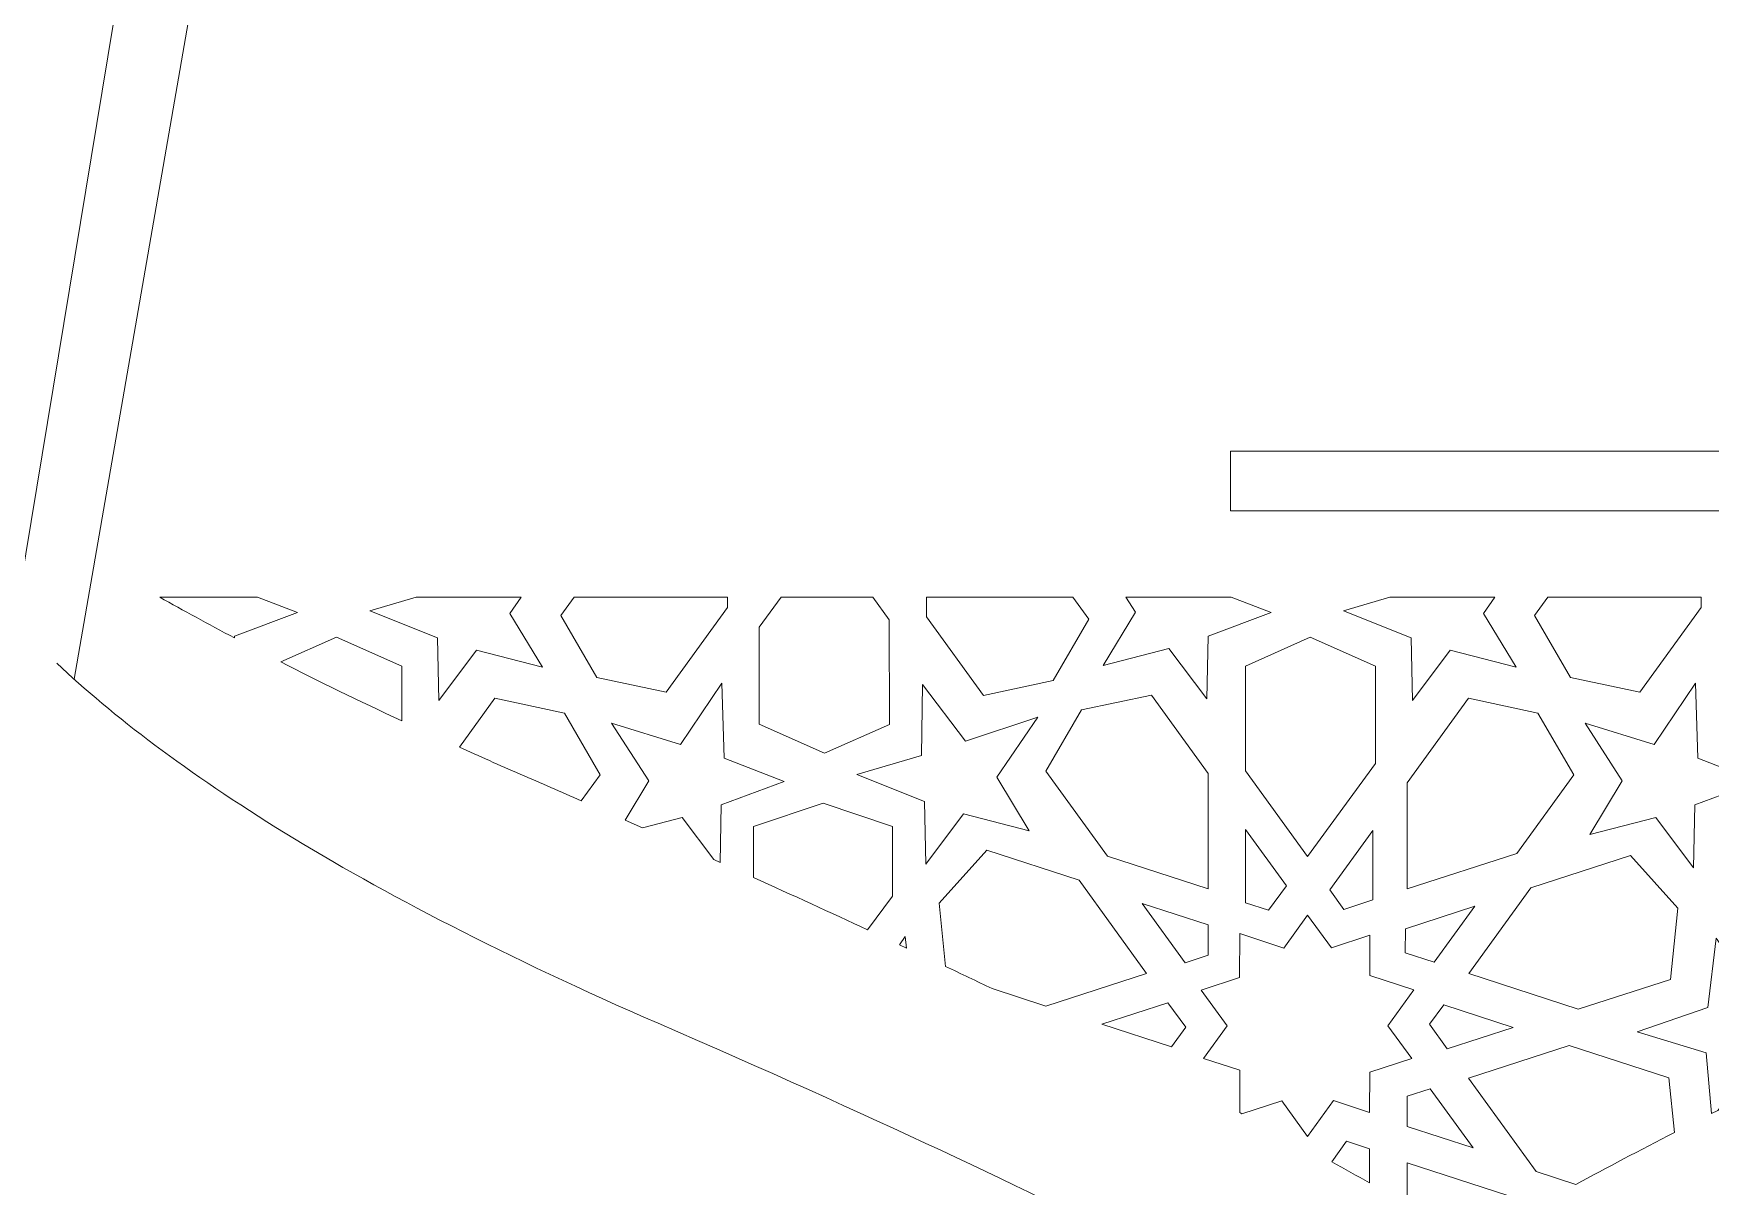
# Model space of a CAD drawing. Header units: millimetres. Extents: x -872 to 869, y -2161 to 2179.
# Drawn here: x 745.2 to 812.5, y -2071.7 to -2025.3 of the extents above; entities that cross this region are included whole.
import ezdxf

# ---------------------------------------------------------------- set-up
doc = ezdxf.new("R2010")
doc.units = ezdxf.units.MM
doc.header["$MEASUREMENT"] = 0
doc.layers.add('Layer 1', color=7, linetype='Continuous')

msp = doc.modelspace()

# ---------------------------------------------------------------- linework, layer by layer
at = {"layer": 'Layer 1', "color": 250, "lineweight": 9}
for points, knots in [([(794.2226, -1897.9761), (794.2226, -1897.9761), (752.6055, -1897.9761), (752.6055, -1897.9761), (752.6055, -1897.9761), (752.6055, -1897.9761), (752.6055, -1917.4562), (752.6055, -1917.4562), (752.6055, -1917.4562), (752.6055, -1917.4562), (757.621, -1917.4562), (757.621, -1917.4562), (757.621, -1917.4562), (757.621, -1917.4562), (740.1257, -2040.5545), (740.1257, -2040.5545), (740.1257, -2040.5545), (740.1257, -2040.5545), (740.0926, -2040.5545), (740.0926, -2040.5545), (740.0926, -2040.5545), (740.0926, -2040.5545), (740.0926, -2042.1917), (740.0926, -2042.1917)], [0, 0, 0, 0, 0.1428571, 0.1428571, 0.1428571, 0.1428571, 0.2857143, 0.2857143, 0.2857143, 0.2857143, 0.4285714, 0.4285714, 0.4285714, 0.4285714, 0.5714286, 0.5714286, 0.5714286, 0.5714286, 0.7142857, 0.7142857, 0.7142857, 0.7142857, 1, 1, 1, 1]), ([(749.4918, -1959.0843), (749.4918, -1959.0843), (749.4918, -1960.7215), (749.4918, -1960.7215), (749.4918, -1960.7215), (749.4918, -1960.7215), (731.9972, -2083.8198), (731.9972, -2083.8198), (731.9972, -2083.8198), (731.9972, -2083.8198), (738.6439, -2083.8198), (738.6439, -2083.8198), (738.6439, -2083.8198), (738.6439, -2083.8198), (738.6439, -2103.2999), (738.6439, -2103.2999), (738.6439, -2103.2999), (738.6439, -2103.2999), (695.3461, -2103.2999), (695.3461, -2103.2999)], [0, 0, 0, 0, 0.1666667, 0.1666667, 0.1666667, 0.1666667, 0.3333333, 0.3333333, 0.3333333, 0.3333333, 0.5, 0.5, 0.5, 0.5, 0.6666667, 0.6666667, 0.6666667, 0.6666667, 1, 1, 1, 1]), ([(746.7853, -2051.2781), (746.7853, -2051.2781), (759.0978, -1980.3708), (759.0978, -1980.3708), (759.0978, -1980.3708), (759.0978, -1980.3708), (755.82, -1979.7605), (755.82, -1979.7605), (755.82, -1979.7605), (755.82, -1979.7605), (744.4083, -2048.9159), (744.4083, -2048.9159)], [0, 0, 0, 0, 0.25, 0.25, 0.25, 0.25, 0.5, 0.5, 0.5, 0.5, 1, 1, 1, 1]), ([(793.2495, -2042.1216), (793.2495, -2042.1216), (815.8147, -2042.1216), (815.8147, -2042.1216), (815.8147, -2042.1216), (815.8147, -2042.1216), (815.8147, -2044.5216), (815.8147, -2044.5216), (815.8147, -2044.5216), (815.8147, -2044.5216), (793.2495, -2044.5216), (793.2495, -2044.5216), (793.2495, -2044.5216), (793.2495, -2044.5216), (793.2495, -2042.1216), (793.2495, -2042.1216)], [0, 0, 0, 0, 0.2, 0.2, 0.2, 0.2, 0.4, 0.4, 0.4, 0.4, 0.6, 0.6, 0.6, 0.6, 1, 1, 1, 1]), ([(754.1511, -2047.985), (754.1511, -2047.985), (755.7567, -2048.604), (755.7567, -2048.604), (755.7567, -2048.604), (755.7567, -2048.604), (753.2257, -2049.5447), (753.2257, -2049.5447), (753.2257, -2049.5447), (753.2257, -2049.5447), (753.2242, -2049.6194), (753.2242, -2049.6194), (753.2242, -2049.6194), (752.1712, -2049.0631), (751.1738, -2048.518), (750.2299, -2047.985), (750.2299, -2047.985), (750.2299, -2047.985), (754.1511, -2047.985), (754.1511, -2047.985)], [0, 0, 0, 0, 0.1666667, 0.1666667, 0.1666667, 0.1666667, 0.3333333, 0.3333333, 0.3333333, 0.3333333, 0.5, 0.5, 0.5, 0.5, 0.6666667, 0.6666667, 0.6666667, 0.6666667, 1, 1, 1, 1]), ([(764.7519, -2047.985), (764.7519, -2047.985), (764.3013, -2048.6442), (764.3013, -2048.6442), (764.3013, -2048.6442), (764.3013, -2048.6442), (765.6057, -2050.8019), (765.6057, -2050.8019), (765.6057, -2050.8019), (765.6057, -2050.8019), (762.9609, -2050.1164), (762.9609, -2050.1164), (762.9609, -2050.1164), (762.9609, -2050.1164), (761.4415, -2052.1375), (761.4415, -2052.1375), (761.4415, -2052.1375), (761.4415, -2052.1375), (761.3901, -2049.6219), (761.3901, -2049.6219), (761.3901, -2049.6219), (761.3901, -2049.6219), (758.669, -2048.5292), (758.669, -2048.5292), (758.669, -2048.5292), (758.669, -2048.5292), (760.5296, -2047.985), (760.5296, -2047.985), (760.5296, -2047.985), (760.5296, -2047.985), (764.7519, -2047.985), (764.7519, -2047.985)], [0, 0, 0, 0, 0.1111111, 0.1111111, 0.1111111, 0.1111111, 0.2222222, 0.2222222, 0.2222222, 0.2222222, 0.3333333, 0.3333333, 0.3333333, 0.3333333, 0.4444444, 0.4444444, 0.4444444, 0.4444444, 0.5555556, 0.5555556, 0.5555556, 0.5555556, 0.6666667, 0.6666667, 0.6666667, 0.6666667, 0.7777778, 0.7777778, 0.7777778, 0.7777778, 1, 1, 1, 1]), ([(773.0454, -2048.4005), (773.0454, -2048.4005), (770.5762, -2051.8071), (770.5762, -2051.8071), (770.5762, -2051.8071), (770.5762, -2051.8071), (767.7885, -2051.2089), (767.7885, -2051.2089), (767.7885, -2051.2089), (767.7885, -2051.2089), (766.3491, -2048.7228), (766.3491, -2048.7228), (766.3491, -2048.7228), (766.3491, -2048.7228), (766.8868, -2047.985), (766.8868, -2047.985), (766.8868, -2047.985), (766.8868, -2047.985), (773.0454, -2047.985), (773.0454, -2047.985), (773.0454, -2047.985), (773.0454, -2047.985), (773.0454, -2048.4005), (773.0454, -2048.4005)], [0, 0, 0, 0, 0.1428571, 0.1428571, 0.1428571, 0.1428571, 0.2857143, 0.2857143, 0.2857143, 0.2857143, 0.4285714, 0.4285714, 0.4285714, 0.4285714, 0.5714286, 0.5714286, 0.5714286, 0.5714286, 0.7142857, 0.7142857, 0.7142857, 0.7142857, 1, 1, 1, 1]), ([(779.5432, -2048.8889), (779.5432, -2048.8889), (779.5483, -2053.0976), (779.5483, -2053.0976), (779.5483, -2053.0976), (779.5483, -2053.0976), (776.9416, -2054.2512), (776.9416, -2054.2512), (776.9416, -2054.2512), (776.9416, -2054.2512), (774.3153, -2053.0858), (774.3153, -2053.0858), (774.3153, -2053.0858), (774.3153, -2053.0858), (774.3203, -2049.1865), (774.3203, -2049.1865), (774.3203, -2049.1865), (774.3203, -2049.1865), (775.1965, -2047.985), (775.1965, -2047.985), (775.1965, -2047.985), (775.1965, -2047.985), (778.8862, -2047.985), (778.8862, -2047.985), (778.8862, -2047.985), (778.8862, -2047.985), (779.5432, -2048.8889), (779.5432, -2048.8889)], [0, 0, 0, 0, 0.125, 0.125, 0.125, 0.125, 0.25, 0.25, 0.25, 0.25, 0.375, 0.375, 0.375, 0.375, 0.5, 0.5, 0.5, 0.5, 0.625, 0.625, 0.625, 0.625, 0.75, 0.75, 0.75, 0.75, 1, 1, 1, 1]), ([(786.9228, -2047.985), (786.9228, -2047.985), (787.5651, -2048.8666), (787.5651, -2048.8666), (787.5651, -2048.8666), (787.5651, -2048.8666), (786.1342, -2051.333), (786.1342, -2051.333), (786.1342, -2051.333), (786.1342, -2051.333), (783.325, -2051.9335), (783.325, -2051.9335), (783.325, -2051.9335), (783.325, -2051.9335), (781.037, -2048.7763), (781.037, -2048.7763), (781.037, -2048.7763), (781.037, -2048.7763), (781.0384, -2047.985), (781.0384, -2047.985), (781.0384, -2047.985), (781.0384, -2047.985), (786.9228, -2047.985), (786.9228, -2047.985)], [0, 0, 0, 0, 0.1428571, 0.1428571, 0.1428571, 0.1428571, 0.2857143, 0.2857143, 0.2857143, 0.2857143, 0.4285714, 0.4285714, 0.4285714, 0.4285714, 0.5714286, 0.5714286, 0.5714286, 0.5714286, 0.7142857, 0.7142857, 0.7142857, 0.7142857, 1, 1, 1, 1]), ([(793.2781, -2047.985), (793.2781, -2047.985), (794.8845, -2048.604), (794.8845, -2048.604), (794.8845, -2048.604), (794.8845, -2048.604), (792.3533, -2049.5447), (792.3533, -2049.5447), (792.3533, -2049.5447), (792.3533, -2049.5447), (792.3005, -2052.0669), (792.3005, -2052.0669), (792.3005, -2052.0669), (792.3005, -2052.0669), (790.7811, -2050.0473), (790.7811, -2050.0473), (790.7811, -2050.0473), (790.7811, -2050.0473), (788.1362, -2050.7321), (788.1362, -2050.7321), (788.1362, -2050.7321), (788.1362, -2050.7321), (789.4376, -2048.5808), (789.4376, -2048.5808), (789.4376, -2048.5808), (789.4376, -2048.5808), (789.0527, -2047.985), (789.0527, -2047.985), (789.0527, -2047.985), (789.0527, -2047.985), (793.2781, -2047.985), (793.2781, -2047.985)], [0, 0, 0, 0, 0.1111111, 0.1111111, 0.1111111, 0.1111111, 0.2222222, 0.2222222, 0.2222222, 0.2222222, 0.3333333, 0.3333333, 0.3333333, 0.3333333, 0.4444444, 0.4444444, 0.4444444, 0.4444444, 0.5555556, 0.5555556, 0.5555556, 0.5555556, 0.6666667, 0.6666667, 0.6666667, 0.6666667, 0.7777778, 0.7777778, 0.7777778, 0.7777778, 1, 1, 1, 1]), ([(803.8787, -2047.985), (803.8787, -2047.985), (803.4279, -2048.6442), (803.4279, -2048.6442), (803.4279, -2048.6442), (803.4279, -2048.6442), (804.7338, -2050.8019), (804.7338, -2050.8019), (804.7338, -2050.8019), (804.7338, -2050.8019), (802.0881, -2050.1164), (802.0881, -2050.1164), (802.0881, -2050.1164), (802.0881, -2050.1164), (800.5681, -2052.1375), (800.5681, -2052.1375), (800.5681, -2052.1375), (800.5681, -2052.1375), (800.5165, -2049.6219), (800.5165, -2049.6219), (800.5165, -2049.6219), (800.5165, -2049.6219), (797.7953, -2048.5292), (797.7953, -2048.5292), (797.7953, -2048.5292), (797.7953, -2048.5292), (799.6558, -2047.985), (799.6558, -2047.985), (799.6558, -2047.985), (799.6558, -2047.985), (803.8787, -2047.985), (803.8787, -2047.985)], [0, 0, 0, 0, 0.1111111, 0.1111111, 0.1111111, 0.1111111, 0.2222222, 0.2222222, 0.2222222, 0.2222222, 0.3333333, 0.3333333, 0.3333333, 0.3333333, 0.4444444, 0.4444444, 0.4444444, 0.4444444, 0.5555556, 0.5555556, 0.5555556, 0.5555556, 0.6666667, 0.6666667, 0.6666667, 0.6666667, 0.7777778, 0.7777778, 0.7777778, 0.7777778, 1, 1, 1, 1]), ([(812.173, -2048.4005), (812.173, -2048.4005), (809.7033, -2051.8071), (809.7033, -2051.8071), (809.7033, -2051.8071), (809.7033, -2051.8071), (806.9153, -2051.2089), (806.9153, -2051.2089), (806.9153, -2051.2089), (806.9153, -2051.2089), (805.4764, -2048.7228), (805.4764, -2048.7228), (805.4764, -2048.7228), (805.4764, -2048.7228), (806.0141, -2047.985), (806.0141, -2047.985), (806.0141, -2047.985), (806.0141, -2047.985), (812.173, -2047.985), (812.173, -2047.985), (812.173, -2047.985), (812.173, -2047.985), (812.173, -2048.4005), (812.173, -2048.4005)], [0, 0, 0, 0, 0.1428571, 0.1428571, 0.1428571, 0.1428571, 0.2857143, 0.2857143, 0.2857143, 0.2857143, 0.4285714, 0.4285714, 0.4285714, 0.4285714, 0.5714286, 0.5714286, 0.5714286, 0.5714286, 0.7142857, 0.7142857, 0.7142857, 0.7142857, 1, 1, 1, 1]), ([(759.9586, -2050.7618), (759.9586, -2050.7618), (759.9557, -2052.9555), (759.9557, -2052.9555), (759.9557, -2052.9555), (758.2242, -2052.1476), (756.6058, -2051.358), (755.093, -2050.5882), (755.093, -2050.5882), (755.093, -2050.5882), (757.3326, -2049.5963), (757.3326, -2049.5963), (757.3326, -2049.5963), (757.3326, -2049.5963), (759.9586, -2050.7618), (759.9586, -2050.7618)], [0, 0, 0, 0, 0.2, 0.2, 0.2, 0.2, 0.4, 0.4, 0.4, 0.4, 0.6, 0.6, 0.6, 0.6, 1, 1, 1, 1]), ([(799.0865, -2050.7618), (799.0865, -2050.7618), (799.0812, -2054.661), (799.0812, -2054.661), (799.0812, -2054.661), (799.0812, -2054.661), (796.3568, -2058.3965), (796.3568, -2058.3965), (796.3568, -2058.3965), (796.3568, -2058.3965), (793.8583, -2054.9592), (793.8583, -2054.9592), (793.8583, -2054.9592), (793.8583, -2054.9592), (793.8533, -2050.7509), (793.8533, -2050.7509), (793.8533, -2050.7509), (793.8533, -2050.7509), (796.4602, -2049.5963), (796.4602, -2049.5963), (796.4602, -2049.5963), (796.4602, -2049.5963), (799.0865, -2050.7618), (799.0865, -2050.7618)], [0, 0, 0, 0, 0.1428571, 0.1428571, 0.1428571, 0.1428571, 0.2857143, 0.2857143, 0.2857143, 0.2857143, 0.4285714, 0.4285714, 0.4285714, 0.4285714, 0.5714286, 0.5714286, 0.5714286, 0.5714286, 0.7142857, 0.7142857, 0.7142857, 0.7142857, 1, 1, 1, 1]), ([(772.9092, -2054.458), (772.9092, -2054.458), (775.3222, -2055.3879), (775.3222, -2055.3879), (775.3222, -2055.3879), (775.3222, -2055.3879), (772.7903, -2056.3281), (772.7903, -2056.3281), (772.7903, -2056.3281), (772.7903, -2056.3281), (772.7432, -2058.6394), (772.7432, -2058.6394), (772.7432, -2058.6394), (772.7432, -2058.6394), (772.4952, -2058.5279), (772.4952, -2058.5279), (772.4952, -2058.5279), (772.4952, -2058.5279), (771.2181, -2056.8313), (771.2181, -2056.8313), (771.2181, -2056.8313), (771.2181, -2056.8313), (769.62, -2057.2453), (769.62, -2057.2453), (769.62, -2057.2453), (769.62, -2057.2453), (768.9236, -2056.9372), (768.9236, -2056.9372), (768.9236, -2056.9372), (768.9236, -2056.9372), (769.8742, -2055.3652), (769.8742, -2055.3652), (769.8742, -2055.3652), (769.8742, -2055.3652), (768.375, -2053.0446), (768.375, -2053.0446), (768.375, -2053.0446), (768.375, -2053.0446), (771.1553, -2053.9044), (771.1553, -2053.9044), (771.1553, -2053.9044), (771.1553, -2053.9044), (772.8201, -2051.441), (772.8201, -2051.441), (772.8201, -2051.441), (772.8201, -2051.441), (772.9092, -2054.458), (772.9092, -2054.458)], [0, 0, 0, 0, 0.0769231, 0.0769231, 0.0769231, 0.0769231, 0.1538462, 0.1538462, 0.1538462, 0.1538462, 0.2307692, 0.2307692, 0.2307692, 0.2307692, 0.3076923, 0.3076923, 0.3076923, 0.3076923, 0.3846154, 0.3846154, 0.3846154, 0.3846154, 0.4615385, 0.4615385, 0.4615385, 0.4615385, 0.5384615, 0.5384615, 0.5384615, 0.5384615, 0.6153846, 0.6153846, 0.6153846, 0.6153846, 0.6923077, 0.6923077, 0.6923077, 0.6923077, 0.7692308, 0.7692308, 0.7692308, 0.7692308, 0.8461538, 0.8461538, 0.8461538, 0.8461538, 1, 1, 1, 1]), ([(782.6087, -2053.7634), (782.6087, -2053.7634), (785.5151, -2052.807), (785.5151, -2052.807), (785.5151, -2052.807), (785.5151, -2052.807), (783.866, -2055.2185), (783.866, -2055.2185), (783.866, -2055.2185), (783.866, -2055.2185), (785.1713, -2057.3763), (785.1713, -2057.3763), (785.1713, -2057.3763), (785.1713, -2057.3763), (782.5254, -2056.6921), (782.5254, -2056.6921), (782.5254, -2056.6921), (782.5254, -2056.6921), (781.0059, -2058.7126), (781.0059, -2058.7126), (781.0059, -2058.7126), (781.0059, -2058.7126), (780.9539, -2056.1961), (780.9539, -2056.1961), (780.9539, -2056.1961), (780.9539, -2056.1961), (778.2334, -2055.1044), (778.2334, -2055.1044), (778.2334, -2055.1044), (778.2334, -2055.1044), (780.8399, -2054.342), (780.8399, -2054.342), (780.8399, -2054.342), (780.8399, -2054.342), (780.8753, -2051.4934), (780.8753, -2051.4934), (780.8753, -2051.4934), (780.8753, -2051.4934), (782.6087, -2053.7634), (782.6087, -2053.7634)], [0, 0, 0, 0, 0.0909091, 0.0909091, 0.0909091, 0.0909091, 0.1818182, 0.1818182, 0.1818182, 0.1818182, 0.2727273, 0.2727273, 0.2727273, 0.2727273, 0.3636364, 0.3636364, 0.3636364, 0.3636364, 0.4545455, 0.4545455, 0.4545455, 0.4545455, 0.5454545, 0.5454545, 0.5454545, 0.5454545, 0.6363636, 0.6363636, 0.6363636, 0.6363636, 0.7272727, 0.7272727, 0.7272727, 0.7272727, 0.8181818, 0.8181818, 0.8181818, 0.8181818, 1, 1, 1, 1]), ([(792.3641, -2055.0709), (792.3641, -2055.0709), (792.3563, -2059.695), (792.3563, -2059.695), (792.3563, -2059.695), (792.3563, -2059.695), (788.3141, -2058.3824), (788.3141, -2058.3824), (788.3141, -2058.3824), (788.3141, -2058.3824), (785.8362, -2054.9796), (785.8362, -2054.9796), (785.8362, -2054.9796), (785.8362, -2054.9796), (787.2675, -2052.5136), (787.2675, -2052.5136), (787.2675, -2052.5136), (787.2675, -2052.5136), (790.0765, -2051.9145), (790.0765, -2051.9145), (790.0765, -2051.9145), (790.0765, -2051.9145), (792.3641, -2055.0709), (792.3641, -2055.0709)], [0, 0, 0, 0, 0.1428571, 0.1428571, 0.1428571, 0.1428571, 0.2857143, 0.2857143, 0.2857143, 0.2857143, 0.4285714, 0.4285714, 0.4285714, 0.4285714, 0.5714286, 0.5714286, 0.5714286, 0.5714286, 0.7142857, 0.7142857, 0.7142857, 0.7142857, 1, 1, 1, 1]), ([(812.0358, -2054.458), (812.0358, -2054.458), (814.4487, -2055.3879), (814.4487, -2055.3879), (814.4487, -2055.3879), (814.4487, -2055.3879), (811.9177, -2056.3281), (811.9177, -2056.3281), (811.9177, -2056.3281), (811.9177, -2056.3281), (811.8659, -2058.8518), (811.8659, -2058.8518), (811.8659, -2058.8518), (811.8659, -2058.8518), (810.3455, -2056.8313), (810.3455, -2056.8313), (810.3455, -2056.8313), (810.3455, -2056.8313), (807.7008, -2057.5163), (807.7008, -2057.5163), (807.7008, -2057.5163), (807.7008, -2057.5163), (809.002, -2055.3652), (809.002, -2055.3652), (809.002, -2055.3652), (809.002, -2055.3652), (807.5022, -2053.0446), (807.5022, -2053.0446), (807.5022, -2053.0446), (807.5022, -2053.0446), (810.2829, -2053.9044), (810.2829, -2053.9044), (810.2829, -2053.9044), (810.2829, -2053.9044), (811.9475, -2051.441), (811.9475, -2051.441), (811.9475, -2051.441), (811.9475, -2051.441), (812.0358, -2054.458), (812.0358, -2054.458)], [0, 0, 0, 0, 0.0909091, 0.0909091, 0.0909091, 0.0909091, 0.1818182, 0.1818182, 0.1818182, 0.1818182, 0.2727273, 0.2727273, 0.2727273, 0.2727273, 0.3636364, 0.3636364, 0.3636364, 0.3636364, 0.4545455, 0.4545455, 0.4545455, 0.4545455, 0.5454545, 0.5454545, 0.5454545, 0.5454545, 0.6363636, 0.6363636, 0.6363636, 0.6363636, 0.7272727, 0.7272727, 0.7272727, 0.7272727, 0.8181818, 0.8181818, 0.8181818, 0.8181818, 1, 1, 1, 1]), ([(808.3498, -2079.9432), (812.8406, -2077.0396), (821.6639, -2072.5376), (838.8135, -2065.0991), (838.8135, -2065.0991), (838.8135, -2065.0991), (838.8137, -2065.0991), (838.8137, -2065.0991), (838.8137, -2065.0991), (850.208, -2060.1566), (857.4471, -2055.5361), (862.0131, -2051.5154)], [0, 0, 0, 0, 0.25, 0.25, 0.25, 0.25, 0.5, 0.5, 0.5, 0.5, 1, 1, 1, 1]), ([(766.4856, -2052.6381), (766.4856, -2052.6381), (767.9251, -2055.1247), (767.9251, -2055.1247), (767.9251, -2055.1247), (767.9251, -2055.1247), (767.1675, -2056.1644), (767.1675, -2056.1644), (767.1675, -2056.1644), (766.3596, -2055.8103), (765.5423, -2055.4538), (764.715, -2055.095), (764.715, -2055.095), (763.8767, -2054.7315), (763.061, -2054.3711), (762.2669, -2054.0141), (762.2669, -2054.0141), (762.2669, -2054.0141), (763.6979, -2052.0399), (763.6979, -2052.0399), (763.6979, -2052.0399), (763.6979, -2052.0399), (766.4856, -2052.6381), (766.4856, -2052.6381)], [0, 0, 0, 0, 0.1428571, 0.1428571, 0.1428571, 0.1428571, 0.2857143, 0.2857143, 0.2857143, 0.2857143, 0.4285714, 0.4285714, 0.4285714, 0.4285714, 0.5714286, 0.5714286, 0.5714286, 0.5714286, 0.7142857, 0.7142857, 0.7142857, 0.7142857, 1, 1, 1, 1]), ([(805.613, -2052.6381), (805.613, -2052.6381), (807.0522, -2055.1247), (807.0522, -2055.1247), (807.0522, -2055.1247), (807.0522, -2055.1247), (804.7562, -2058.2763), (804.7562, -2058.2763), (804.7562, -2058.2763), (804.7562, -2058.2763), (800.3568, -2059.6973), (800.3568, -2059.6973), (800.3568, -2059.6973), (800.3568, -2059.6973), (800.3561, -2055.4465), (800.3561, -2055.4465), (800.3561, -2055.4465), (800.3561, -2055.4465), (802.8253, -2052.0399), (802.8253, -2052.0399), (802.8253, -2052.0399), (802.8253, -2052.0399), (805.613, -2052.6381), (805.613, -2052.6381)], [0, 0, 0, 0, 0.1428571, 0.1428571, 0.1428571, 0.1428571, 0.2857143, 0.2857143, 0.2857143, 0.2857143, 0.4285714, 0.4285714, 0.4285714, 0.4285714, 0.5714286, 0.5714286, 0.5714286, 0.5714286, 0.7142857, 0.7142857, 0.7142857, 0.7142857, 1, 1, 1, 1]), ([(779.6665, -2057.1928), (779.6665, -2057.1928), (779.6665, -2059.9932), (779.6665, -2059.9932), (779.6665, -2059.9932), (779.6665, -2059.9932), (778.6725, -2061.3482), (778.6725, -2061.3482), (778.6725, -2061.3482), (777.1878, -2060.6585), (775.6594, -2059.958), (774.089, -2059.2468), (774.089, -2059.2468), (774.089, -2059.2468), (774.089, -2057.1936), (774.089, -2057.1936), (774.089, -2057.1936), (774.089, -2057.1936), (776.8833, -2056.2557), (776.8833, -2056.2557), (776.8833, -2056.2557), (776.8833, -2056.2557), (779.6665, -2057.1928), (779.6665, -2057.1928)], [0, 0, 0, 0, 0.1428571, 0.1428571, 0.1428571, 0.1428571, 0.2857143, 0.2857143, 0.2857143, 0.2857143, 0.4285714, 0.4285714, 0.4285714, 0.4285714, 0.5714286, 0.5714286, 0.5714286, 0.5714286, 0.7142857, 0.7142857, 0.7142857, 0.7142857, 1, 1, 1, 1]), ([(795.4998, -2059.5753), (795.4998, -2059.5753), (794.7869, -2060.5629), (794.7869, -2060.5629), (794.7869, -2060.5629), (794.7869, -2060.5629), (793.8642, -2060.2601), (793.8642, -2060.2601), (793.8642, -2060.2601), (793.8642, -2060.2601), (793.8606, -2057.32), (793.8606, -2057.32), (793.8606, -2057.32), (793.8606, -2057.32), (795.4998, -2059.5753), (795.4998, -2059.5753)], [0, 0, 0, 0, 0.2, 0.2, 0.2, 0.2, 0.4, 0.4, 0.4, 0.4, 0.6, 0.6, 0.6, 0.6, 1, 1, 1, 1]), ([(798.9706, -2060.1479), (798.9706, -2060.1479), (797.8131, -2060.527), (797.8131, -2060.527), (797.8131, -2060.527), (797.8131, -2060.527), (797.2438, -2059.7395), (797.2438, -2059.7395), (797.2438, -2059.7395), (797.2438, -2059.7395), (798.9698, -2057.3588), (798.9698, -2057.3588), (798.9698, -2057.3588), (798.9698, -2057.3588), (798.9706, -2060.1479), (798.9706, -2060.1479)], [0, 0, 0, 0, 0.2, 0.2, 0.2, 0.2, 0.4, 0.4, 0.4, 0.4, 0.6, 0.6, 0.6, 0.6, 1, 1, 1, 1]), ([(787.1716, -2059.3515), (787.1716, -2059.3515), (789.8836, -2063.0973), (789.8836, -2063.0973), (789.8836, -2063.0973), (789.8836, -2063.0973), (785.8412, -2064.4101), (785.8412, -2064.4101), (785.8412, -2064.4101), (785.8412, -2064.4101), (783.6737, -2063.7087), (783.6737, -2063.7087), (783.6737, -2063.7087), (783.0598, -2063.4141), (782.4376, -2063.1175), (781.8067, -2062.8186), (781.8067, -2062.8186), (781.8067, -2062.8186), (781.5453, -2060.2785), (781.5453, -2060.2785), (781.5453, -2060.2785), (781.5453, -2060.2785), (783.465, -2058.1415), (783.465, -2058.1415), (783.465, -2058.1415), (783.465, -2058.1415), (787.1716, -2059.3515), (787.1716, -2059.3515)], [0, 0, 0, 0, 0.125, 0.125, 0.125, 0.125, 0.25, 0.25, 0.25, 0.25, 0.375, 0.375, 0.375, 0.375, 0.5, 0.5, 0.5, 0.5, 0.625, 0.625, 0.625, 0.625, 0.75, 0.75, 0.75, 0.75, 1, 1, 1, 1]), ([(811.2293, -2060.4805), (811.2293, -2060.4805), (810.9325, -2063.3373), (810.9325, -2063.3373), (810.9325, -2063.3373), (810.9325, -2063.3373), (807.2219, -2064.5373), (807.2219, -2064.5373), (807.2219, -2064.5373), (807.2219, -2064.5373), (802.8273, -2063.1002), (802.8273, -2063.1002), (802.8273, -2063.1002), (802.8273, -2063.1002), (805.3253, -2059.6615), (805.3253, -2059.6615), (805.3253, -2059.6615), (805.3253, -2059.6615), (809.3258, -2058.3559), (809.3258, -2058.3559), (809.3258, -2058.3559), (809.3258, -2058.3559), (811.2293, -2060.4805), (811.2293, -2060.4805)], [0, 0, 0, 0, 0.1428571, 0.1428571, 0.1428571, 0.1428571, 0.2857143, 0.2857143, 0.2857143, 0.2857143, 0.4285714, 0.4285714, 0.4285714, 0.4285714, 0.5714286, 0.5714286, 0.5714286, 0.5714286, 0.7142857, 0.7142857, 0.7142857, 0.7142857, 1, 1, 1, 1]), ([(792.3563, -2061.1525), (792.3563, -2061.1525), (792.3586, -2062.371), (792.3586, -2062.371), (792.3586, -2062.371), (792.3586, -2062.371), (791.4342, -2062.6682), (791.4342, -2062.6682), (791.4342, -2062.6682), (791.4342, -2062.6682), (789.7047, -2060.2907), (789.7047, -2060.2907), (789.7047, -2060.2907), (789.7047, -2060.2907), (792.3563, -2061.1525), (792.3563, -2061.1525)], [0, 0, 0, 0, 0.2, 0.2, 0.2, 0.2, 0.4, 0.4, 0.4, 0.4, 0.6, 0.6, 0.6, 0.6, 1, 1, 1, 1]), ([(801.441, -2062.6507), (801.441, -2062.6507), (800.2816, -2062.2769), (800.2816, -2062.2769), (800.2816, -2062.2769), (800.2816, -2062.2769), (800.2852, -2061.3053), (800.2852, -2061.3053), (800.2852, -2061.3053), (800.2852, -2061.3053), (803.0799, -2060.394), (803.0799, -2060.394), (803.0799, -2060.394), (803.0799, -2060.394), (801.441, -2062.6507), (801.441, -2062.6507)], [0, 0, 0, 0, 0.2, 0.2, 0.2, 0.2, 0.4, 0.4, 0.4, 0.4, 0.6, 0.6, 0.6, 0.6, 1, 1, 1, 1]), ([(797.3132, -2062.0724), (797.3132, -2062.0724), (798.8533, -2061.567), (798.8533, -2061.567), (798.8533, -2061.567), (798.8533, -2061.567), (798.8569, -2063.1873), (798.8569, -2063.1873), (798.8569, -2063.1873), (798.8569, -2063.1873), (800.6281, -2063.7632), (800.6281, -2063.7632), (800.6281, -2063.7632), (800.6281, -2063.7632), (799.5829, -2065.1993), (799.5829, -2065.1993), (799.5829, -2065.1993), (799.5829, -2065.1993), (800.544, -2066.5168), (800.544, -2066.5168), (800.544, -2066.5168), (800.544, -2066.5168), (798.8524, -2067.0634), (798.8524, -2067.0634), (798.8524, -2067.0634), (798.8524, -2067.0634), (798.8474, -2068.6856), (798.8474, -2068.6856), (798.8474, -2068.6856), (798.8474, -2068.6856), (797.3922, -2068.2076), (797.3922, -2068.2076), (797.3922, -2068.2076), (797.3922, -2068.2076), (796.3518, -2069.6466), (796.3518, -2069.6466), (796.3518, -2069.6466), (796.3518, -2069.6466), (795.3145, -2068.2147), (795.3145, -2068.2147), (795.3145, -2068.2147), (795.3145, -2068.2147), (793.7177, -2068.7338), (793.7177, -2068.7338), (793.7177, -2068.7338), (793.7177, -2068.7338), (793.6287, -2068.6872), (793.6287, -2068.6872), (793.6287, -2068.6872), (793.6287, -2068.6872), (793.6287, -2066.9862), (793.6287, -2066.9862), (793.6287, -2066.9862), (793.6287, -2066.9862), (792.167, -2066.5192), (792.167, -2066.5192), (792.167, -2066.5192), (792.167, -2066.5192), (793.116, -2065.2112), (793.116, -2065.2112), (793.116, -2065.2112), (793.116, -2065.2112), (792.0755, -2063.7702), (792.0755, -2063.7702), (792.0755, -2063.7702), (792.0755, -2063.7702), (793.6209, -2063.2686), (793.6209, -2063.2686), (793.6209, -2063.2686), (793.6209, -2063.2686), (793.6261, -2061.4975), (793.6261, -2061.4975), (793.6261, -2061.4975), (793.6261, -2061.4975), (795.4009, -2062.0791), (795.4009, -2062.0791), (795.4009, -2062.0791), (795.4009, -2062.0791), (796.3554, -2060.7598), (796.3554, -2060.7598), (796.3554, -2060.7598), (796.3554, -2060.7598), (797.3132, -2062.0724), (797.3132, -2062.0724)], [0, 0, 0, 0, 0.0454545, 0.0454545, 0.0454545, 0.0454545, 0.0909091, 0.0909091, 0.0909091, 0.0909091, 0.1363636, 0.1363636, 0.1363636, 0.1363636, 0.1818182, 0.1818182, 0.1818182, 0.1818182, 0.2272727, 0.2272727, 0.2272727, 0.2272727, 0.2727273, 0.2727273, 0.2727273, 0.2727273, 0.3181818, 0.3181818, 0.3181818, 0.3181818, 0.3636364, 0.3636364, 0.3636364, 0.3636364, 0.4090909, 0.4090909, 0.4090909, 0.4090909, 0.4545455, 0.4545455, 0.4545455, 0.4545455, 0.5, 0.5, 0.5, 0.5, 0.5454545, 0.5454545, 0.5454545, 0.5454545, 0.5909091, 0.5909091, 0.5909091, 0.5909091, 0.6363636, 0.6363636, 0.6363636, 0.6363636, 0.6818182, 0.6818182, 0.6818182, 0.6818182, 0.7272727, 0.7272727, 0.7272727, 0.7272727, 0.7727273, 0.7727273, 0.7727273, 0.7727273, 0.8181818, 0.8181818, 0.8181818, 0.8181818, 0.8636364, 0.8636364, 0.8636364, 0.8636364, 0.9090909, 0.9090909, 0.9090909, 0.9090909, 1, 1, 1, 1]), ([(779.9509, -2061.9445), (779.9509, -2061.9445), (780.1854, -2061.6134), (780.1854, -2061.6134), (780.1854, -2061.6134), (780.1854, -2061.6134), (780.2403, -2062.0803), (780.2403, -2062.0803), (780.2403, -2062.0803), (780.2403, -2062.0803), (779.9509, -2061.9445), (779.9509, -2061.9445)], [0, 0, 0, 0, 0.25, 0.25, 0.25, 0.25, 0.5, 0.5, 0.5, 0.5, 1, 1, 1, 1]), ([(815.388, -2065.3844), (815.388, -2065.3844), (812.8385, -2068.6016), (812.8385, -2068.6016), (812.8385, -2068.6016), (812.8385, -2068.6016), (812.5811, -2068.7317), (812.5811, -2068.7317), (812.5811, -2068.7317), (812.5811, -2068.7317), (812.3777, -2066.2844), (812.3777, -2066.2844), (812.3777, -2066.2844), (812.3777, -2066.2844), (809.5936, -2065.4435), (809.5936, -2065.4435), (809.5936, -2065.4435), (809.5936, -2065.4435), (812.4392, -2064.4697), (812.4392, -2064.4697), (812.4392, -2064.4697), (812.4392, -2064.4697), (812.7667, -2061.6826), (812.7667, -2061.6826), (812.7667, -2061.6826), (812.7667, -2061.6826), (815.388, -2065.3844), (815.388, -2065.3844)], [0, 0, 0, 0, 0.125, 0.125, 0.125, 0.125, 0.25, 0.25, 0.25, 0.25, 0.375, 0.375, 0.375, 0.375, 0.5, 0.5, 0.5, 0.5, 0.625, 0.625, 0.625, 0.625, 0.75, 0.75, 0.75, 0.75, 1, 1, 1, 1]), ([(791.458, -2065.2594), (791.458, -2065.2594), (790.8842, -2066.043), (790.8842, -2066.043), (790.8842, -2066.043), (790.8842, -2066.043), (788.0878, -2065.1374), (788.0878, -2065.1374), (788.0878, -2065.1374), (788.0878, -2065.1374), (790.7396, -2064.2757), (790.7396, -2064.2757), (790.7396, -2064.2757), (790.7396, -2064.2757), (791.458, -2065.2594), (791.458, -2065.2594)], [0, 0, 0, 0, 0.2, 0.2, 0.2, 0.2, 0.4, 0.4, 0.4, 0.4, 0.6, 0.6, 0.6, 0.6, 1, 1, 1, 1]), ([(804.6211, -2065.2661), (804.6211, -2065.2661), (801.9691, -2066.1268), (801.9691, -2066.1268), (801.9691, -2066.1268), (801.9691, -2066.1268), (801.2513, -2065.1445), (801.2513, -2065.1445), (801.2513, -2065.1445), (801.2513, -2065.1445), (801.8244, -2064.3594), (801.8244, -2064.3594), (801.8244, -2064.3594), (801.8244, -2064.3594), (804.6211, -2065.2661), (804.6211, -2065.2661)], [0, 0, 0, 0, 0.2, 0.2, 0.2, 0.2, 0.4, 0.4, 0.4, 0.4, 0.6, 0.6, 0.6, 0.6, 1, 1, 1, 1]), ([(810.872, -2067.2881), (810.872, -2067.2881), (811.0983, -2069.4875), (811.0983, -2069.4875), (811.0983, -2069.4875), (809.6937, -2070.2093), (808.3752, -2070.9046), (807.1399, -2071.5747), (807.1399, -2071.5747), (807.1399, -2071.5747), (805.5372, -2071.0519), (805.5372, -2071.0519), (805.5372, -2071.0519), (805.5372, -2071.0519), (802.8263, -2067.3061), (802.8263, -2067.3061), (802.8263, -2067.3061), (802.8263, -2067.3061), (806.8677, -2065.9933), (806.8677, -2065.9933), (806.8677, -2065.9933), (806.8677, -2065.9933), (810.872, -2067.2881), (810.872, -2067.2881)], [0, 0, 0, 0, 0.1428571, 0.1428571, 0.1428571, 0.1428571, 0.2857143, 0.2857143, 0.2857143, 0.2857143, 0.4285714, 0.4285714, 0.4285714, 0.4285714, 0.5714286, 0.5714286, 0.5714286, 0.5714286, 0.7142857, 0.7142857, 0.7142857, 0.7142857, 1, 1, 1, 1]), ([(803.0052, -2070.1123), (803.0052, -2070.1123), (800.3525, -2069.2511), (800.3525, -2069.2511), (800.3525, -2069.2511), (800.3525, -2069.2511), (800.35, -2068.0324), (800.35, -2068.0324), (800.35, -2068.0324), (800.35, -2068.0324), (801.2744, -2067.7353), (801.2744, -2067.7353), (801.2744, -2067.7353), (801.2744, -2067.7353), (803.0052, -2070.1123), (803.0052, -2070.1123)], [0, 0, 0, 0, 0.2, 0.2, 0.2, 0.2, 0.4, 0.4, 0.4, 0.4, 0.6, 0.6, 0.6, 0.6, 1, 1, 1, 1]), ([(798.8457, -2070.1434), (798.8457, -2070.1434), (798.8469, -2071.5136), (798.8469, -2071.5136), (798.8469, -2071.5136), (798.35, -2071.2346), (797.8426, -2070.9529), (797.3243, -2070.6685), (797.3243, -2070.6685), (797.3243, -2070.6685), (797.923, -2069.8406), (797.923, -2069.8406), (797.923, -2069.8406), (797.923, -2069.8406), (798.8457, -2070.1434), (798.8457, -2070.1434)], [0, 0, 0, 0, 0.2, 0.2, 0.2, 0.2, 0.4, 0.4, 0.4, 0.4, 0.6, 0.6, 0.6, 0.6, 1, 1, 1, 1]), ([(804.3947, -2072.0212), (804.3947, -2072.0212), (804.951, -2072.785), (804.951, -2072.785), (804.951, -2072.785), (804.2651, -2073.1719), (803.6088, -2073.5502), (802.9819, -2073.9196), (802.9819, -2073.9196), (802.1448, -2073.4128), (801.2668, -2072.8953), (800.3495, -2072.3674), (800.3495, -2072.3674), (800.3495, -2072.3674), (800.3525, -2070.7084), (800.3525, -2070.7084), (800.3525, -2070.7084), (800.3525, -2070.7084), (804.3947, -2072.0212), (804.3947, -2072.0212)], [0, 0, 0, 0, 0.1666667, 0.1666667, 0.1666667, 0.1666667, 0.3333333, 0.3333333, 0.3333333, 0.3333333, 0.5, 0.5, 0.5, 0.5, 0.6666667, 0.6666667, 0.6666667, 0.6666667, 1, 1, 1, 1])]:
    msp.add_open_spline(points, degree=3, knots=knots, dxfattribs=at)
for points in [[(746.0866, -2050.6371), (750.5748, -2054.8556), (758.0169, -2059.7925), (770.2501, -2065.0991)], [(770.2501, -2065.0991), (787.4023, -2072.5394), (796.2244, -2077.3917), (800.7138, -2080.452)]]:
    msp.add_open_spline(points, degree=3, dxfattribs=at)

doc.saveas('drawing.dxf')
